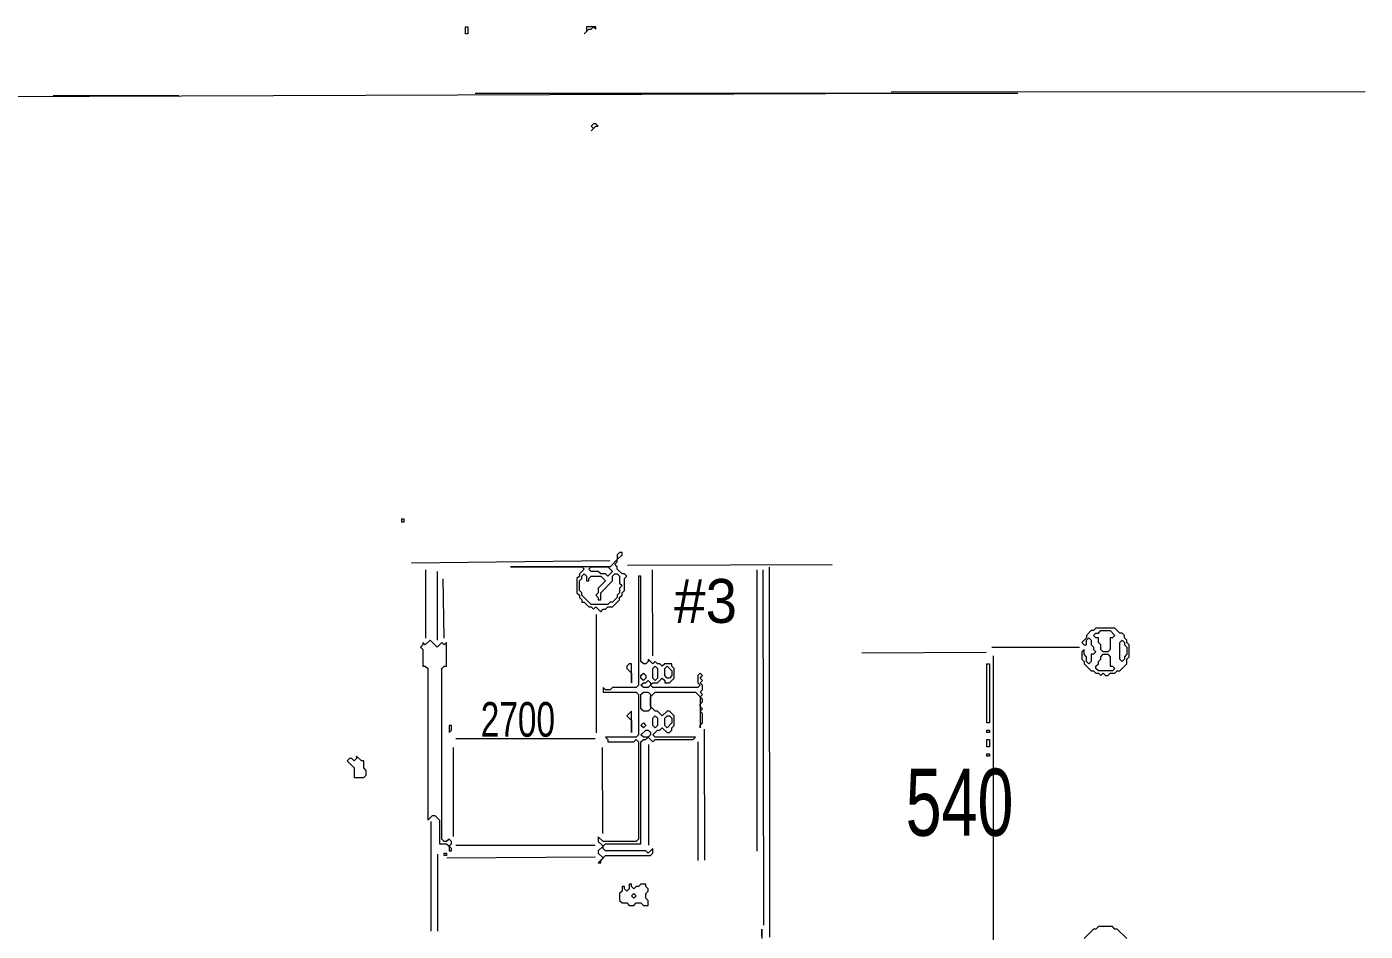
# Model space of a CAD drawing. Extents: x 10 to 1972, y 11 to 1392.
# Drawn here: x 1306 to 1871, y 1010 to 1392 of the extents above; entities that cross this region are included whole.
import ezdxf

# ---------------------------------------------------------------- set-up
doc = ezdxf.new("R2010")
doc.units = 0
for name, color, linetype, lineweight in [('OCR_TEXT', 6, 'Continuous', 0), ('TRACE_CURVE', 6, 'Continuous', 0), ('TRACE_STRAIGHT', 5, 'Continuous', 0), ('TRACE_TEXT_SYMBOL', 6, 'Continuous', 0)]:
    doc.layers.add(name, color=color, linetype=linetype, lineweight=lineweight)
doc.styles.add('wqy-unicode', font='wqy-unicode.lff')

msp = doc.modelspace()

# ---------------------------------------------------------------- linework, layer by layer
at = {"layer": 'TRACE_CURVE', "color": 6}
for points in [[(1564, 1160), (1564, 1114), (1563, 1113), (1553, 1113), (1552, 1112), (1550, 1112), (1549, 1113), (1549, 1111), (1563, 1111), (1564, 1110), (1564, 1093), (1563, 1092), (1550, 1092), (1551, 1091), (1551, 1090), (1562, 1090), (1563, 1091), (1564, 1090), (1564, 1049), (1563, 1048), (1549, 1048), (1547, 1050), (1547, 1048), (1549, 1046), (1547, 1044), (1547, 1043), (1549, 1041), (1547, 1039), (1548, 1039), (1548, 1040), (1550, 1042), (1569, 1042), (1570, 1043), (1570, 1045), (1568, 1043), (1567, 1044), (1550, 1044), (1549, 1045), (1549, 1046), (1550, 1047), (1565, 1047), (1565, 1090), (1566, 1091), (1567, 1091), (1568, 1092), (1570, 1090), (1571, 1091), (1587, 1091), (1588, 1092), (1571, 1092), (1570, 1093), (1572, 1095), (1573, 1095), (1574, 1096), (1576, 1094), (1577, 1094), (1578, 1095), (1578, 1096), (1579, 1097), (1579, 1101), (1577, 1103), (1576, 1103), (1574, 1101), (1572, 1103)], [(1572, 1103), (1571, 1103), (1569, 1105), (1569, 1109), (1571, 1111), (1588, 1111), (1590, 1109), (1590, 1096), (1590, 1097), (1591, 1098), (1591, 1102), (1590, 1103), (1591, 1104), (1590, 1105), (1590, 1106), (1591, 1107), (1591, 1108), (1590, 1109), (1591, 1110), (1590, 1111), (1591, 1112), (1591, 1114), (1590, 1115), (1591, 1116), (1590, 1117), (1591, 1118), (1590, 1119), (1589, 1118), (1589, 1115), (1590, 1114), (1589, 1113), (1570, 1113), (1569, 1114), (1570, 1115), (1572, 1115), (1574, 1117), (1575, 1116), (1575, 1115), (1577, 1115), (1579, 1117), (1579, 1121), (1578, 1122), (1578, 1123), (1575, 1123), (1574, 1122), (1573, 1123), (1572, 1123), (1571, 1124), (1570, 1123), (1568, 1125), (1568, 1124), (1567, 1123), (1566, 1123), (1565, 1124), (1565, 1160), (1564, 1160)]]:
    msp.add_lwpolyline(points, dxfattribs=at)
for points in [[(1476, 1133), (1474, 1131), (1473, 1132), (1473, 1131), (1472, 1130), (1473, 1129), (1473, 1122), (1474, 1122), (1475, 1121), (1475, 1057), (1477, 1059), (1478, 1059), (1480, 1057), (1480, 1047), (1483, 1047), (1484, 1046), (1484, 1044), (1485, 1044), (1485, 1045), (1484, 1046), (1485, 1047), (1485, 1048), (1484, 1049), (1483, 1048), (1482, 1048), (1481, 1049), (1481, 1121), (1482, 1122), (1483, 1122), (1483, 1132), (1482, 1131), (1481, 1132), (1479, 1130)], [(1565, 1118), (1566, 1119), (1567, 1118), (1567, 1117), (1566, 1116), (1565, 1117)], [(1570, 1121), (1571, 1122), (1572, 1121), (1572, 1117), (1571, 1116), (1570, 1117)], [(1575, 1121), (1576, 1122), (1578, 1120), (1578, 1118), (1577, 1117), (1576, 1117), (1575, 1118)], [(1567, 1115), (1568, 1116), (1569, 1115), (1569, 1114), (1568, 1113), (1566, 1113), (1565, 1114), (1566, 1115)], [(1565, 1110), (1566, 1111), (1568, 1111), (1569, 1110), (1569, 1104), (1568, 1103), (1566, 1103), (1565, 1104)], [(1565, 1097), (1566, 1098), (1567, 1097), (1566, 1096)], [(1570, 1100), (1571, 1101), (1572, 1100), (1572, 1097), (1571, 1096), (1570, 1097)], [(1575, 1100), (1576, 1101), (1577, 1101), (1578, 1100), (1578, 1098), (1576, 1096), (1575, 1097)], [(1567, 1095), (1568, 1095), (1569, 1094), (1569, 1093), (1568, 1092), (1566, 1092), (1565, 1093)]]:
    msp.add_lwpolyline(points, close=True, dxfattribs=at)
at = {"layer": 'TRACE_STRAIGHT', "color": 5}
for p, q in [((1034.38, 1361.64), (1720.64, 1364.16)), ((1317, 1363), (1370, 1363)), ((1495, 1364), (1724, 1364)), ((1670.62, 1364.47), (1870.62, 1364.68)), ((1468.13, 1165.62), (1551.89, 1166.67)), ((1559.38, 1164.69), (1645.63, 1164.87)), ((1619.16, 1163.87), (1619.23, 1007.62)), ((1474.06, 1162.62), (1474.06, 1133.87)), ((1479, 1162), (1479, 1133)), ((1481.39, 1158.89), (1481.82, 1133.87)), ((1569.69, 1162.63), (1569.83, 1126.37)), ((1614.04, 1043.87), (1614.05, 1162.62)), ((1616.42, 1162.63), (1616.69, 1012.62)), ((1546.09, 1143.88), (1546.14, 1093.87)), ((1713, 1130), (1750, 1130)), ((1658.13, 1127.61), (1710.65, 1127.92)), ((1713.56, 1126.38), (1713.62, 1003.88)), ((1486.87, 1091.41), (1545.62, 1091.5)), ((1591.64, 1095.39), (1591.76, 1040.12)), ((1485.87, 1050.12), (1485.91, 1087.63)), ((1548.67, 1087.63), (1548.75, 1051.37)), ((1568.12, 1088.88), (1568.12, 1046.38)), ((1589, 1090), (1589, 1040)), ((1476.5, 1010.12), (1476.51, 1056.38)), ((1486.88, 1046.38), (1545.62, 1046.38)), ((1479.17, 1042.63), (1479.2, 1010.12)), ((1483.13, 1041.04), (1545.63, 1041.44))]:
    msp.add_line(p, q, dxfattribs=at)
at = {"layer": 'TRACE_TEXT_SYMBOL', "color": 6}
for points in [[(1491, 1392), (1492, 1392), (1492, 1389), (1491, 1389)], [(1542, 1392), (1542, 1390), (1541, 1389), (1543, 1391), (1544, 1391), (1545, 1392), (1546, 1391), (1546, 1392)], [(1545, 1351), (1544, 1350), (1545, 1349), (1544, 1348), (1546, 1350), (1547, 1350), (1546, 1351)], [(1464, 1184), (1464, 1183), (1465, 1183), (1465, 1184)], [(1556, 1170), (1555, 1169), (1555, 1167), (1552, 1164), (1510, 1164), (1540, 1164), (1541, 1163), (1539, 1161), (1539, 1160), (1538, 1159), (1538, 1153), (1539, 1152), (1539, 1151), (1540, 1150), (1540, 1149), (1541, 1149), (1543, 1147), (1544, 1147), (1545, 1146), (1546, 1147), (1548, 1145), (1549, 1146), (1550, 1146), (1551, 1147), (1553, 1147), (1556, 1150), (1556, 1151), (1557, 1152), (1557, 1153), (1558, 1154), (1558, 1159), (1559, 1160), (1558, 1161), (1557, 1161), (1555, 1163), (1555, 1164), (1554, 1165), (1555, 1166), (1555, 1167), (1557, 1169), (1557, 1170)], [(1543, 1163), (1544, 1164), (1551, 1164), (1553, 1162), (1551, 1160), (1550, 1161), (1548, 1161), (1547, 1162), (1544, 1162)], [(1540, 1160), (1541, 1161), (1542, 1160), (1542, 1158), (1543, 1158), (1543, 1159), (1544, 1160), (1548, 1160), (1550, 1158), (1547, 1155), (1547, 1153), (1546, 1152), (1547, 1151), (1547, 1150), (1548, 1150), (1548, 1153), (1553, 1158), (1553, 1160), (1554, 1161), (1555, 1161), (1556, 1160), (1556, 1157), (1557, 1156), (1556, 1155), (1556, 1153), (1555, 1152), (1555, 1151), (1553, 1149), (1552, 1149), (1551, 1148), (1544, 1148), (1540, 1152), (1540, 1153), (1539, 1154), (1539, 1158), (1540, 1159)], [(1757, 1138), (1756, 1137), (1755, 1137), (1753, 1135), (1753, 1134), (1751, 1132), (1752, 1131), (1753, 1131), (1753, 1133), (1754, 1134), (1755, 1133), (1755, 1131), (1756, 1130), (1756, 1129), (1757, 1128), (1756, 1127), (1755, 1127), (1755, 1124), (1754, 1123), (1753, 1124), (1753, 1126), (1752, 1127), (1752, 1129), (1751, 1128), (1751, 1125), (1752, 1124), (1752, 1123), (1755, 1120), (1756, 1120), (1757, 1119), (1758, 1119), (1759, 1118), (1760, 1119), (1761, 1118), (1762, 1118), (1763, 1119), (1765, 1119), (1766, 1120), (1767, 1120), (1770, 1123), (1770, 1125), (1771, 1126), (1771, 1131), (1770, 1132), (1770, 1133), (1769, 1134), (1769, 1135), (1768, 1136), (1767, 1136), (1765, 1138)], [(1758, 1136), (1759, 1137), (1763, 1137), (1765, 1135), (1764, 1134), (1763, 1134), (1763, 1129), (1762, 1128), (1760, 1128), (1759, 1129), (1759, 1131), (1758, 1132), (1758, 1134), (1757, 1134), (1756, 1135), (1757, 1136)], [(1767, 1132), (1768, 1133), (1769, 1132), (1769, 1131), (1770, 1130), (1770, 1127), (1769, 1126), (1769, 1125), (1768, 1124), (1767, 1125)], [(1759, 1126), (1760, 1127), (1762, 1127), (1763, 1126), (1763, 1122), (1764, 1122), (1765, 1121), (1764, 1120), (1758, 1120), (1757, 1121), (1757, 1122), (1758, 1123), (1758, 1124), (1759, 1125)], [(1560, 1123), (1559, 1122), (1559, 1121), (1561, 1119), (1561, 1115), (1561, 1123)], [(1711, 1123), (1712, 1123), (1712, 1098), (1711, 1098)], [(1561, 1103), (1559, 1101), (1561, 1099), (1561, 1094)], [(1484, 1097), (1484, 1094), (1485, 1095), (1485, 1097)], [(1711, 1095), (1712, 1095), (1712, 1094), (1711, 1094)], [(1711, 1091), (1712, 1091), (1712, 1088), (1711, 1088)], [(1711, 1085), (1712, 1085), (1712, 1084), (1711, 1084)], [(1445, 1084), (1445, 1083), (1444, 1082), (1443, 1083), (1442, 1083), (1441, 1082), (1444, 1079), (1444, 1075), (1448, 1075), (1449, 1076), (1449, 1078), (1448, 1079), (1448, 1082), (1447, 1082)], [(1482, 1043), (1483, 1043), (1483, 1042), (1482, 1042)], [(1560, 1030), (1560, 1028), (1559, 1027), (1558, 1028), (1558, 1029), (1557, 1029), (1557, 1027), (1556, 1026), (1556, 1023), (1557, 1022), (1559, 1022), (1560, 1021), (1562, 1021), (1563, 1022), (1565, 1022), (1566, 1021), (1568, 1021), (1568, 1023), (1567, 1024), (1567, 1026), (1568, 1027), (1568, 1028), (1567, 1029), (1567, 1030), (1565, 1030), (1564, 1029), (1563, 1029), (1562, 1028), (1561, 1029), (1561, 1030)], [(1561, 1025), (1562, 1026), (1563, 1025), (1562, 1024)]]:
    msp.add_lwpolyline(points, close=True, dxfattribs=at)
for points in [[(1770, 1007), (1766, 1011), (1765, 1011), (1764, 1012), (1758, 1012), (1757, 1011), (1756, 1011), (1752, 1007)], [(1616, 1008), (1616, 1011), (1616, 1007)]]:
    msp.add_lwpolyline(points, dxfattribs=at)

# ---------------------------------------------------------------- texts
at = {"layer": 'OCR_TEXT', "color": 6, "style": 'wqy-unicode'}
for s, height, width, p in [('#3', 18.567, 0.960796, (1579, 1140.25)), ('2700', 14.642, 0.72, (1497.37, 1092.2)), ('540', 28.308, 0.72, (1676.7, 1050.38))]:
    msp.add_text(s, height=height, dxfattribs=dict(at, width=width)).set_placement(p)

doc.saveas('drawing.dxf')
